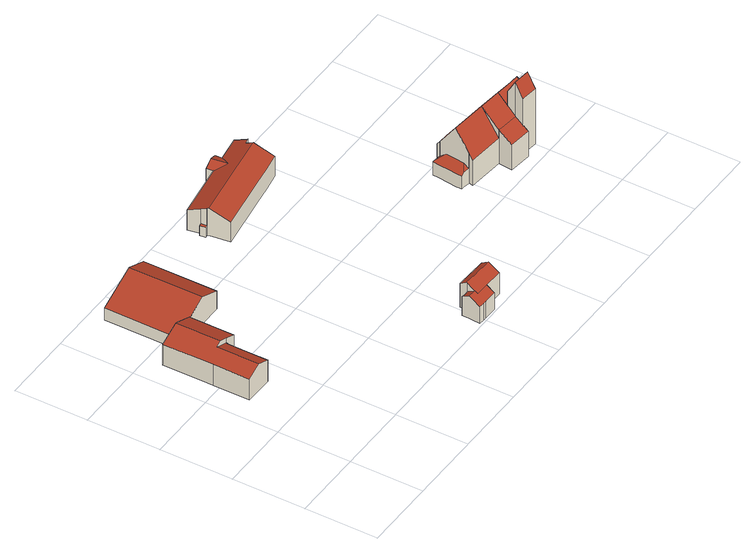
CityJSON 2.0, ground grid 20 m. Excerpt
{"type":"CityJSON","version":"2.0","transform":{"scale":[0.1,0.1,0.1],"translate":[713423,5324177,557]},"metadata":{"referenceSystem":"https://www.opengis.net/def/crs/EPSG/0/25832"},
"CityObjects":{
"building1":{"type":"Building","attributes":{"StandLK":"2014-07-28","Gemeindeschluessel":"09175128","HoeheGrund":"563.040","HoeheDach":"571.823","NiedrigsteTraufeDesGebaeudes":"569.359","Methode":"2000","function":"31001_1000","roofType":"3100","measuredHeight":8.78},"address":[{"country":"Germany","locality":"Moosach","thoroughfareName":"Altenburg 37"}],"geometry":[{"type":"Solid","lod":"2","boundaries":[[[[0,1,2,3]],[[4,5,6,7]],[[4,8,9,10,11,12,13,5]],[[6,5,13,14,15,16]],[[12,17,18,19,20,21,14,13]],[[8,4,7,22]],[[14,21,23,15]],[[24,25,26,27,19,18]],[[20,19,27,28,23,21]],[[1,29,30,2]],[[10,29,17,12,11]],[[9,31,30,29,10]],[[9,8,22,31]],[[24,0,3,25]],[[1,0,24,18,17,29]],[[30,31,22,7,6,16,15,23,28,27,26,25,3,2]]]],"semantics":{"surfaces":[{"type":"WallSurface"},{"type":"RoofSurface","Flaeche":"47.961","Dachneigung":"67.151","Dachorientierung":"91.872","Z_MAX":"8.070","Z_MAX_ASL":"571.110","Z_MIN":"6.323","Z_MIN_ASL":"569.363"},{"type":"RoofSurface","Flaeche":"129.958","Dachneigung":"67.128","Dachorientierung":"271.868","Z_MAX":"8.783","Z_MAX_ASL":"571.823","Z_MIN":"6.320","Z_MIN_ASL":"569.360"},{"type":"RoofSurface","Flaeche":"77.855","Dachneigung":"67.118","Dachorientierung":"92.011","Z_MAX":"8.783","Z_MAX_ASL":"571.823","Z_MIN":"6.319","Z_MIN_ASL":"569.359"},{"type":"GroundSurface"}],"values":[[0,0,1,0,2,0,0,0,0,0,0,0,0,0,3,4]]}}]},
"building2":{"type":"Building","attributes":{"StandLK":"2014-07-28","Gemeindeschluessel":"09175128","HoeheGrund":"563.130","HoeheDach":"571.265","NiedrigsteTraufeDesGebaeudes":"566.659","Methode":"2000","function":"31001_3065","roofType":"3100","measuredHeight":8.13},"address":[{"country":"Germany","locality":"Moosach","thoroughfareName":"Altenburg 35"}],"geometry":[{"type":"Solid","lod":"2","boundaries":[[[[32,33,34,35]],[[36,37,38,39]],[[40,41,37,36,42]],[[32,41,40,33]],[[43,34,33,40,42,36,39,44]],[[32,35,45,38,37,41]],[[43,44,39,38,45,35,34]]]],"semantics":{"surfaces":[{"type":"WallSurface"},{"type":"RoofSurface","Flaeche":"241.884","Dachneigung":"67.411","Dachorientierung":"272.069","Z_MAX":"8.135","Z_MAX_ASL":"571.265","Z_MIN":"3.529","Z_MIN_ASL":"566.659"},{"type":"RoofSurface","Flaeche":"137.793","Dachneigung":"67.411","Dachorientierung":"92.069","Z_MAX":"8.135","Z_MAX_ASL":"571.265","Z_MIN":"5.518","Z_MIN_ASL":"568.648"},{"type":"GroundSurface"}],"values":[[0,0,1,2,0,0,3]]}}]},
"building3":{"type":"Building","attributes":{"StandLK":"2014-07-28","Gemeindeschluessel":"09175128","HoeheGrund":"557.560","HoeheDach":"565.991","NiedrigsteTraufeDesGebaeudes":"562.647","Methode":"2000","function":"31001_9998","roofType":"3100","measuredHeight":8.43},"address":[{"country":"Germany","locality":"Moosach","thoroughfareName":"Altenburg 39"}],"geometry":[{"type":"Solid","lod":"2","boundaries":[[[[46,47,48,49]],[[50,51,52,53]],[[54,55,56,57]],[[58,59,60,61]],[[51,62,63,52]],[[55,46,49,56]],[[47,58,61,48]],[[64,62,65]],[[64,66,67,68,69,63,62]],[[47,46,55,70,65,71,72,59,58]],[[73,74,67,66,75]],[[62,51,50,71,65]],[[54,73,75,66,64,65,70,55]],[[72,71,50,53,76,77,60,59]],[[67,74,78,68]],[[57,79,78,74,73,54]],[[57,56,49,48,61,60,77,76,53,52,63,69,68,78,79]]]],"semantics":{"surfaces":[{"type":"WallSurface"},{"type":"RoofSurface","Flaeche":"17.630","Dachneigung":"58.402","Dachorientierung":"184.387","Z_MAX":"6.940","Z_MAX_ASL":"564.500","Z_MIN":"5.087","Z_MIN_ASL":"562.647"},{"type":"RoofSurface","Flaeche":"19.861","Dachneigung":"58.306","Dachorientierung":"4.369","Z_MAX":"8.431","Z_MAX_ASL":"565.991","Z_MIN":"7.269","Z_MIN_ASL":"564.829"},{"type":"RoofSurface","Flaeche":"5.394","Dachneigung":"60.039","Dachorientierung":"4.387","Z_MAX":"6.940","Z_MAX_ASL":"564.500","Z_MIN":"5.727","Z_MIN_ASL":"563.287"},{"type":"RoofSurface","Flaeche":"33.332","Dachneigung":"57.879","Dachorientierung":"184.442","Z_MAX":"8.431","Z_MAX_ASL":"565.991","Z_MIN":"6.460","Z_MIN_ASL":"564.020"},{"type":"GroundSurface"}],"values":[[0,0,0,0,0,0,0,0,0,1,2,3,4,0,0,0,5]]}}]},
"building4":{"type":"Building","attributes":{"StandLK":"2014-07-28","Gemeindeschluessel":"09175128","HoeheGrund":"562.100","HoeheDach":"570.520","NiedrigsteTraufeDesGebaeudes":"565.068","Methode":"2000","function":"31001_9998","roofType":"3100","measuredHeight":8.42},"address":[{"country":"Germany","locality":"Moosach","thoroughfareName":"Altenburg 33"}],"geometry":[{"type":"Solid","lod":"2","boundaries":[[[[80,81,82,83]],[[84,85,86,87,88,89]],[[90,91,92,93]],[[94,95,96,97]],[[98,80,83,94,97]],[[99,100,101,102,103]],[[104,105,106,84,89,107,108,109,110,111]],[[91,112,113,92]],[[114,90,93,115,102,101]],[[83,82,95,94]],[[95,82,116,96]],[[112,117,118,113]],[[119,91,90,114,120]],[[121,99,103,122]],[[82,81,121,122,116]],[[111,110,123,80,98,124]],[[117,87,86,118]],[[119,120,114,101,100]],[[109,108,107,89,88,125,126,127,123,110]],[[80,123,127,126,125,88,87,117,112,91,119,100,99,121,81]],[[85,84,106,105,104,111,124,98,97,96,116,122,103,102,115,93,92,113,118,86]]]],"semantics":{"surfaces":[{"type":"WallSurface"},{"type":"RoofSurface","Flaeche":"1.320","Dachneigung":"90.0","Dachorientierung":"-1.000","Z_MAX":"2.968","Z_MAX_ASL":"565.068","Z_MIN":"2.968","Z_MIN_ASL":"565.068"},{"type":"RoofSurface","Flaeche":"9.150","Dachneigung":"65.599","Dachorientierung":"83.699","Z_MAX":"7.130","Z_MAX_ASL":"569.230","Z_MIN":"5.950","Z_MIN_ASL":"568.050"},{"type":"RoofSurface","Flaeche":"9.141","Dachneigung":"65.599","Dachorientierung":"263.699","Z_MAX":"7.130","Z_MAX_ASL":"569.230","Z_MIN":"5.950","Z_MIN_ASL":"568.050"},{"type":"RoofSurface","Flaeche":"158.158","Dachneigung":"66.317","Dachorientierung":"173.768","Z_MAX":"8.420","Z_MAX_ASL":"570.520","Z_MIN":"5.969","Z_MIN_ASL":"568.069"},{"type":"RoofSurface","Flaeche":"158.122","Dachneigung":"66.317","Dachorientierung":"353.768","Z_MAX":"8.420","Z_MAX_ASL":"570.520","Z_MIN":"5.950","Z_MIN_ASL":"568.050"},{"type":"GroundSurface"}],"values":[[0,0,0,0,0,0,0,0,0,1,0,0,2,0,0,0,0,3,4,5,6]]}}]},
"building5":{"type":"Building","attributes":{"StandLK":"2014-07-28","Gemeindeschluessel":"09175128","HoeheGrund":"561.320","HoeheDach":"582.160","NiedrigsteTraufeDesGebaeudes":"564.771","Methode":"2000","function":"31001_3041","roofType":"2100","measuredHeight":20.84},"address":[{"country":"Germany","locality":"Moosach","thoroughfareName":"Altenburg 31"}],"geometry":[{"type":"Solid","lod":"2","boundaries":[[[[128,129,130,131,132]],[[133,134,135,136,137,138,139,140,141,142]],[[143,144,145,146,147,148]],[[149,150,131]],[[151,152,153,154]],[[155,156,157,158,159]],[[160,161,162,163,164,165,166,167,168,169]],[[129,128,170,171]],[[149,172,173,174,150]],[[175,176,151,154,177,178,179]],[[180,181,182,183,184,185,186]],[[148,147,187]],[[152,188,189,153]],[[190,191,156,155]],[[173,192,193,174]],[[129,171,194,179,178,130]],[[193,195,187,147,196,132,131,150,174]],[[197,149,131,198,182,181]],[[159,199,200,193,192,190,155]],[[201,202,203,170,128,204]],[[163,205,206,207]],[[205,208,209,206]],[[198,161,160,169,210,184,183]],[[167,211,168]],[[192,173,172,212,191,190]],[[195,193,200,213]],[[164,214,165]],[[156,191,197,157]],[[215,216,217,143,148,187,195,213]],[[218,219,220,221]],[[222,189,188,223,224,209,208]],[[181,180,220,219]],[[225,157,197,181,219,218]],[[151,176,226,223,188,152]],[[182,198,183]],[[227,228,210,169,168,211,142,141,229]],[[230,147,146]],[[177,154,153,189,222,231]],[[218,221,232,158,157,225]],[[145,233,234,235,202,201,230,146]],[[184,210,228,185]],[[147,230,201,204,128,132,196]],[[164,163,207,236,137,136,214]],[[212,172,149,197,191]],[[167,166,165,214,136,135,134,133,142,211]],[[131,130,178,177,231,222,208,205,163,162,161,198]],[[237,233,145,144,143,217]],[[217,216,215,213,200,199,159,158,232,221,220,180,186,185,228,227,229,141,140,139,138,137,236,207,206,209,224,223,226,176,175,179,194,171,170,203,202,235,234,233,237]]]],"semantics":{"surfaces":[{"type":"RoofSurface","Flaeche":"2.014","Dachneigung":"34.976","Dachorientierung":"7.972","Z_MAX":"14.912","Z_MAX_ASL":"576.232","Z_MIN":"7.045","Z_MIN_ASL":"568.365"},{"type":"WallSurface"},{"type":"RoofSurface","Flaeche":"15.604","Dachneigung":"25.421","Dachorientierung":"97.979","Z_MAX":"14.910","Z_MAX_ASL":"576.230","Z_MIN":"9.105","Z_MIN_ASL":"570.425"},{"type":"RoofSurface","Flaeche":"1.497","Dachneigung":"66.388","Dachorientierung":"97.912","Z_MAX":"4.180","Z_MAX_ASL":"565.500","Z_MIN":"3.499","Z_MIN_ASL":"564.819"},{"type":"RoofSurface","Flaeche":"7.523","Dachneigung":"33.961","Dachorientierung":"144.162","Z_MAX":"14.910","Z_MAX_ASL":"576.230","Z_MIN":"9.750","Z_MIN_ASL":"571.070"},{"type":"RoofSurface","Flaeche":"1.606","Dachneigung":"66.388","Dachorientierung":"277.913","Z_MAX":"4.180","Z_MAX_ASL":"565.500","Z_MIN":"3.451","Z_MIN_ASL":"564.771"},{"type":"RoofSurface","Flaeche":"21.449","Dachneigung":"29.396","Dachorientierung":"188.007","Z_MAX":"20.840","Z_MAX_ASL":"582.160","Z_MIN":"16.779","Z_MIN_ASL":"578.099"},{"type":"RoofSurface","Flaeche":"43.763","Dachneigung":"38.852","Dachorientierung":"188.092","Z_MAX":"14.912","Z_MAX_ASL":"576.232","Z_MIN":"9.000","Z_MIN_ASL":"570.320"},{"type":"RoofSurface","Flaeche":"43.299","Dachneigung":"47.897","Dachorientierung":"188.120","Z_MAX":"14.910","Z_MAX_ASL":"576.230","Z_MIN":"10.258","Z_MIN_ASL":"571.578"},{"type":"RoofSurface","Flaeche":"88.394","Dachneigung":"35.141","Dachorientierung":"188.124","Z_MAX":"14.910","Z_MAX_ASL":"576.230","Z_MIN":"7.600","Z_MIN_ASL":"568.920"},{"type":"RoofSurface","Flaeche":"1.664","Dachneigung":"54.704","Dachorientierung":"188.124","Z_MAX":"5.520","Z_MAX_ASL":"566.840","Z_MIN":"4.449","Z_MIN_ASL":"565.769"},{"type":"RoofSurface","Flaeche":"21.941","Dachneigung":"29.396","Dachorientierung":"8.007","Z_MAX":"20.840","Z_MAX_ASL":"582.160","Z_MIN":"16.690","Z_MIN_ASL":"578.010"},{"type":"RoofSurface","Flaeche":"3.452","Dachneigung":"51.835","Dachorientierung":"8.124","Z_MAX":"5.520","Z_MAX_ASL":"566.840","Z_MIN":"3.926","Z_MIN_ASL":"565.246"},{"type":"RoofSurface","Flaeche":"28.712","Dachneigung":"56.17","Dachorientierung":"188.066","Z_MAX":"10.262","Z_MAX_ASL":"571.582","Z_MIN":"7.684","Z_MIN_ASL":"569.004"},{"type":"RoofSurface","Flaeche":"6.882","Dachneigung":"31.22","Dachorientierung":"50.377","Z_MAX":"14.910","Z_MAX_ASL":"576.230","Z_MIN":"9.864","Z_MIN_ASL":"571.185"},{"type":"RoofSurface","Flaeche":"53.502","Dachneigung":"35.08","Dachorientierung":"8.130","Z_MAX":"14.912","Z_MAX_ASL":"576.232","Z_MIN":"9.000","Z_MIN_ASL":"570.320"},{"type":"RoofSurface","Flaeche":"22.347","Dachneigung":"59.334","Dachorientierung":"277.934","Z_MAX":"5.520","Z_MAX_ASL":"566.840","Z_MIN":"3.909","Z_MIN_ASL":"565.229"},{"type":"RoofSurface","Flaeche":"155.464","Dachneigung":"34.98","Dachorientierung":"8.124","Z_MAX":"14.910","Z_MAX_ASL":"576.230","Z_MIN":"6.900","Z_MIN_ASL":"568.220"},{"type":"GroundSurface"}],"values":[[0,1,2,1,3,1,1,1,1,1,1,4,5,6,1,1,7,8,1,1,1,1,9,10,11,1,12,1,1,1,1,1,13,1,1,1,14,1,1,1,1,15,1,1,16,17,1,18]]}}]}
},
"vertices":[
[126,523,124],[126,400,124],[126,400,60],[126,523,60],[90,340,125],[90,284,125],[90,284,60],[90,340,60],[90,396,125],[93,396,124],[93,400,124],[68,400,134],[51,400,141],[52,284,141],[10,284,124],[10,284,60],[52,284,60],[68,400,148],[67,523,148],[9,523,124],[10,400,124],[10,384,124],[90,396,60],[10,384,60],[74,523,146],[74,523,60],[67,523,60],[9,523,60],[10,400,60],[93,400,138],[93,400,60],[93,396,60],
[247,725,116],[247,523,116],[247,523,61],[247,725,61],[74,523,97],[74,725,97],[74,725,61],[74,523,61],[184,523,143],[184,725,143],[126,523,118],[184,523,61],[126,523,61],[184,725,61],
[645,6,57],[608,7,56],[608,7,6],[645,6,6],[587,59,63],[598,58,63],[598,58,6],[587,59,6],[698,26,70],[646,28,70],[646,28,6],[698,26,6],[597,7,57],[585,8,56],[585,8,6],[597,7,6],[609,58,63],[609,58,6],[609,58,88],[609,37,75],[609,61,90],[610,79,78],[610,79,6],[609,61,6],[608,29,70],[586,38,75],[586,30,70],[699,57,90],[700,76,78],[647,59,90],[586,38,6],[586,30,6],[700,76,6],[699,57,6],
[470,689,133],[468,705,126],[468,705,81],[470,689,81],[736,668,51],[728,723,51],[725,742,51],[725,742,127],[728,723,135],[736,668,111],[665,789,111],[667,771,110],[667,771,51],[665,789,51],[462,688,81],[460,704,81],[460,704,51],[462,688,51],[470,689,51],[616,763,111],[616,763,110],[613,782,111],[613,782,51],[616,763,51],[633,652,51],[658,656,51],[684,660,51],[684,660,111],[658,656,111],[633,652,111],[479,629,111],[479,629,51],[735,781,111],[735,781,51],[639,785,122],[639,785,51],[468,705,51],[740,745,127],[740,745,51],[646,740,122],[642,767,122],[462,740,111],[462,740,51],[471,685,135],[471,685,51],[676,715,135],[650,711,135],[624,707,135],
[1133,339,133],[1134,353,114],[1132,353,114],[1127,298,192],[1129,298,192],[936,293,82],[939,318,82],[941,343,82],[943,363,82],[943,363,43],[941,343,43],[939,318,43],[936,293,43],[935,278,43],[935,278,82],[1225,266,134],[1227,288,134],[1228,303,134],[1225,307,142],[1199,291,192],[1221,264,141],[1124,270,167],[1124,270,157],[1050,371,78],[1035,373,85],[1034,364,85],[1049,362,78],[1165,219,211],[1119,224,211],[1119,224,130],[1119,224,43],[1165,219,43],[963,290,158],[966,315,192],[969,341,155],[971,361,126],[971,361,82],[969,341,98],[966,315,98],[963,290,98],[962,275,88],[962,275,136],[1133,339,43],[1134,353,43],[1124,270,210],[1170,265,210],[1170,265,157],[1049,362,43],[1050,371,43],[1049,362,112],[1049,361,114],[1049,361,43],[1060,253,43],[1060,253,146],[1060,254,146],[1060,254,119],[961,263,119],[961,263,43],[1060,254,43],[1202,249,141],[1018,375,78],[1017,366,78],[1167,242,252],[1122,247,252],[1168,246,244],[1168,246,133],[1132,353,43],[1195,243,133],[1173,293,192],[1122,247,146],[1065,305,192],[1167,242,43],[1168,246,43],[1204,332,133],[1204,332,43],[1203,332,43],[1203,332,133],[972,369,114],[972,369,43],[971,361,43],[1017,365,114],[1017,365,43],[963,275,136],[944,277,88],[1122,247,251],[1195,243,43],[944,363,83],[1202,249,43],[1221,264,43],[1225,266,43],[1118,209,120],[1056,215,120],[1056,215,43],[1118,209,43],[1017,366,112],[1018,375,43],[1017,366,43],[1119,223,130],[1035,373,43],[962,275,43],[963,275,43],[944,277,43],[1209,325,142],[1034,364,112],[1119,223,43],[1228,303,43],[1225,307,43],[1209,325,43],[944,363,43],[1227,288,43]
]}
